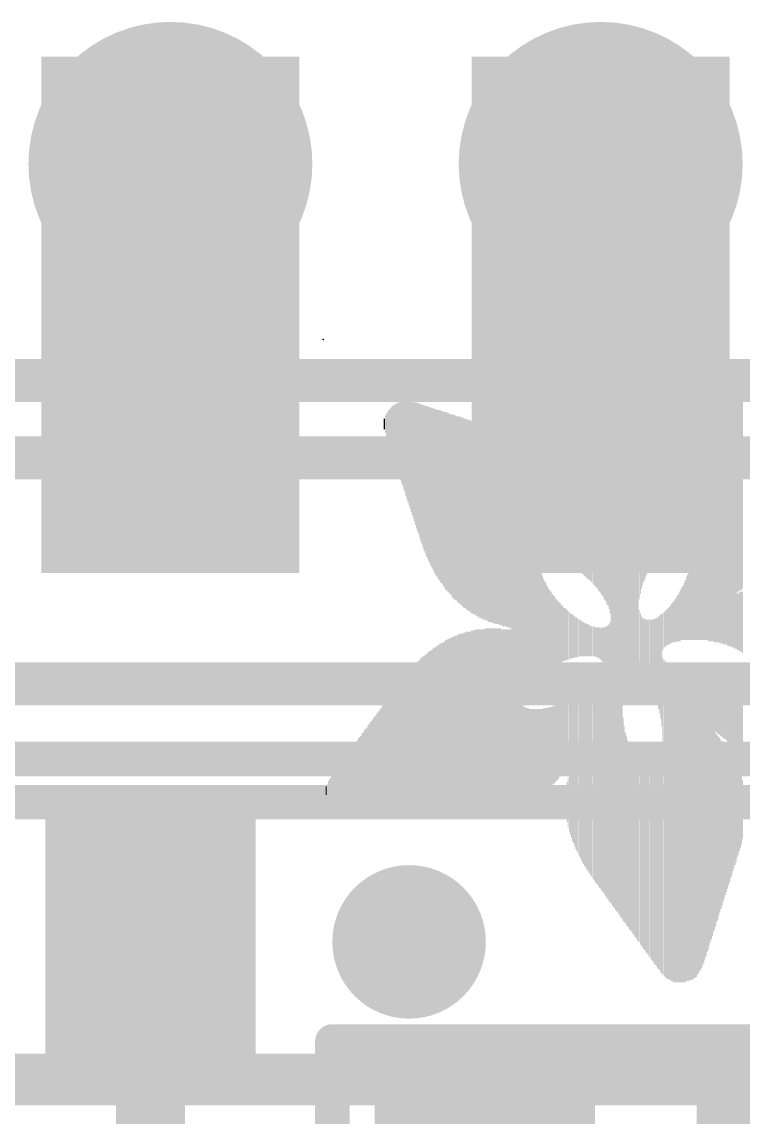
# Model space of a CAD drawing. Extents: x -0.1 to 65.1, y -0.2 to 30.7.
# Drawn here: x 37.97 to 42.23, y 19.6 to 26.07 of the extents above; entities that cross this region are included whole.
import ezdxf

# ---------------------------------------------------------------- set-up
doc = ezdxf.new("R2010")
doc.units = 0
for name, color, linetype in [('1', 12, 'CONTINUOUS'), ('16', 5, 'CONTINUOUS'), ('17', 110, 'CONTINUOUS'), ('18', 110, 'CONTINUOUS'), ('21', 40, 'CONTINUOUS'), ('23', 40, 'CONTINUOUS')]:
    doc.layers.add(name, color=color, linetype=linetype)

# ---------------------------------------------------------------- blocks, each defined once
blk = doc.blocks.new('RECT')
blk.add_solid([(-0.5, -0.5), (0.5, -0.5), (-0.5, 0.5), (0.5, 0.5)])
blk = doc.blocks.new('ROUNDP')
at = {"const_width": 0.5}
blk.add_lwpolyline([(0, -0.25, 1), (0, 0.25, 1), (0, -0.25)], format="xyb", dxfattribs=at)
blk = doc.blocks.new('ROUNDV')
at = {"const_width": 0.5}
blk.add_lwpolyline([(0, -0.25, 1), (0, 0.25, 1), (0, -0.25)], format="xyb", dxfattribs=at)

msp = doc.modelspace()

# ---------------------------------------------------------------- linework, layer by layer
at = {"layer": '1'}
for points, const_width in [([(43.5102, 23.9522), (5.4621, 23.9522)], 0.254), ([(5.6515, 23.495), (46.101, 23.495)], 0.254), ([(35.0535, 22.1615), (58.355, 22.1615)], 0.254), ([(57.467, 21.717), (36.0073, 21.717)], 0.2032), ([(38.7325, 20.6375), (38.7325, 19.3405)], 0.4064)]:
    msp.add_lwpolyline(points, dxfattribs=dict(at, const_width=const_width))
at = {"layer": '1', "const_width": 0.2032}
msp.add_lwpolyline([(38.8341, 20.6375, 1), (38.6309, 20.6375)], format="xyb", dxfattribs=at)
at = {"layer": '16'}
for points, const_width in [([(38.8496, 25.2296), (38.85, 25.23)], 0.4064), ([(38.8496, 24.3394), (38.8496, 25.2296)], 0.4064), ([(41.3896, 25.2296), (41.39, 25.23)], 0.4064), ([(41.3896, 24.3394), (41.3896, 25.2296)], 0.4064), ([(33.147, 21.463), (44.704, 21.463)], 0.2032), ([(34.584, 19.8247), (45.6322, 19.8247)], 0.3048)]:
    msp.add_lwpolyline(points, dxfattribs=dict(at, const_width=const_width))
at = {"layer": '16', "const_width": 0.2032}
for points in [[(38.9512, 25.2296, 1), (38.748, 25.2296)], [(38.9218, 25.1582, 1), (38.7782, 25.3018)], [(41.4912, 25.2296, 1), (41.288, 25.2296)], [(41.4618, 25.1582, 1), (41.3182, 25.3018)], [(38.7778, 25.3014, 1), (38.9214, 25.1578)], [(41.3178, 25.3014, 1), (41.4614, 25.1578)], [(38.748, 24.3394, 1), (38.9512, 24.3394)], [(41.288, 24.3394, 1), (41.4912, 24.3394)]]:
    msp.add_lwpolyline(points, format="xyb", dxfattribs=at)
at = {"layer": '21', "const_width": 0.2032}
for points in [[(39.806, 18.05), (39.806, 20.05)], [(39.806, 20.05), (43.506, 20.05)]]:
    msp.add_lwpolyline(points, dxfattribs=at)
at = {"layer": '21', "const_width": 0.1016}
for points in [[(39.8568, 20.05, 1), (39.7552, 20.05)], [(39.806, 20.1008, 1), (39.806, 19.9992)]]:
    msp.add_lwpolyline(points, format="xyb", dxfattribs=at)
at = {"layer": '23'}
msp.add_point((39.751, 24.1935), dxfattribs=at)

# ---------------------------------------------------------------- block references
at = {"layer": '1', "yscale": 1.5}
for p, xscale in [((38.7325, 20.6375), 1.24), ((40.706, 19.05), 1.3), ((42.606, 19.05), 1.3)]:
    msp.add_blockref('RECT', p, dxfattribs=dict(at, xscale=xscale))
at = {"layer": '16', "xscale": 3.048, "yscale": 1.524, "rotation": 90}
for p in [(38.8496, 24.3394), (41.3896, 24.3394)]:
    msp.add_blockref('RECT', p, dxfattribs=at)
at = {"layer": '17', "xscale": 1.6764, "yscale": 1.6764}
for p in [(38.85, 25.23), (38.85, 25.23), (41.39, 25.23), (41.39, 25.23)]:
    msp.add_blockref('ROUNDP', p, dxfattribs=at)
at = {"layer": '18', "xscale": 0.9064, "yscale": 0.9064}
msp.add_blockref('ROUNDV', (40.259, 20.6375), dxfattribs=at)
msp.add_blockref('ROUNDV', (40.259, 20.6375), dxfattribs=at)
at = {"layer": '21', "rotation": 270}
for p, xscale, yscale in [((42.1958, 23.3743), 1.3525, 0.0063), ((42.2021, 23.3807), 1.3526, 0.0064), ((42.2084, 23.3871), 1.3525, 0.0063), ((42.2148, 23.3871), 1.3525, 0.0064), ((42.2212, 23.3934), 1.3526, 0.0063), ((42.2275, 23.3998), 1.3525, 0.0064), ((42.1069, 23.1934), 1.5875, 0.0063), ((42.1132, 23.1934), 1.6002, 0.0064), ((42.1196, 23.1934), 1.6002, 0.0063), ((42.1259, 23.1966), 1.6065, 0.0064), ((42.1322, 23.1998), 1.6129, 0.0063), ((42.1386, 23.1997), 1.6256, 0.0064), ((42.145, 23.1997), 1.6256, 0.0063), ((42.1513, 23.1998), 1.6383, 0.0064), ((42.1577, 23.2029), 1.6446, 0.0063), ((42.164, 23.2029), 1.6446, 0.0064), ((42.1703, 23.2029), 1.6574, 0.0063), ((42.1767, 23.2061), 1.6637, 0.0064), ((42.1831, 23.2061), 1.6764, 0.0063), ((42.1894, 23.2061), 1.6764, 0.0064), ((42.0243, 23.168), 1.5113, 0.0064), ((42.0307, 23.1712), 1.5177, 0.0063), ((42.037, 23.1743), 1.524, 0.0064), ((42.0434, 23.1743), 1.524, 0.0063), ((42.0497, 23.1775), 1.5304, 0.0064), ((42.056, 23.1806), 1.5367, 0.0063), ((42.0624, 23.1807), 1.5494, 0.0064), ((42.0688, 23.1807), 1.5494, 0.0063), ((42.0751, 23.1838), 1.5557, 0.0064), ((42.0815, 23.1871), 1.5621, 0.0063), ((42.0878, 23.1902), 1.5684, 0.0064), ((42.0941, 23.187), 1.5748, 0.0063), ((42.1005, 23.1902), 1.5812, 0.0064), ((41.9354, 23.1394), 1.4414, 0.0064), ((41.9417, 23.1426), 1.4478, 0.0063), ((41.9481, 23.1426), 1.4478, 0.0064), ((41.9545, 23.1457), 1.4541, 0.0063), ((41.9608, 23.149), 1.4605, 0.0064), ((41.9672, 23.1521), 1.4668, 0.0063), ((41.9735, 23.1521), 1.4668, 0.0064), ((41.9798, 23.1553), 1.4732, 0.0063), ((41.9862, 23.1585), 1.4795, 0.0064), ((41.9926, 23.1617), 1.4859, 0.0063), ((41.9989, 23.1617), 1.4859, 0.0064), ((42.0053, 23.1648), 1.4922, 0.0063), ((42.0116, 23.168), 1.4986, 0.0064), ((42.0179, 23.168), 1.4986, 0.0063), ((40.1574, 23.6569), 0.2794, 0.0064), ((40.1638, 23.6538), 0.2985, 0.0063), ((40.1701, 23.6442), 0.3302, 0.0064), ((40.1765, 23.6379), 0.3429, 0.0063), ((40.1828, 23.6284), 0.3747, 0.0064), ((40.1892, 23.6189), 0.3937, 0.0063), ((40.1955, 23.6157), 0.4127, 0.0064), ((40.2019, 23.6029), 0.4381, 0.0063), ((40.2082, 23.5966), 0.4636, 0.0064), ((40.2146, 23.5871), 0.4826, 0.0063), ((40.2209, 23.5808), 0.4953, 0.0064), ((40.2273, 23.568), 0.5207, 0.0063), ((40.2336, 23.5617), 0.5334, 0.0064), ((40.24, 23.549), 0.5588, 0.0063), ((40.2463, 23.5395), 0.5779, 0.0064), ((40.2527, 23.5299), 0.5969, 0.0063), ((40.259, 23.5204), 0.616, 0.0064), ((40.2654, 23.5109), 0.635, 0.0063), ((40.2717, 23.5014), 0.6541, 0.0064), ((40.2781, 23.4886), 0.6667, 0.0063), ((40.2844, 23.4791), 0.6858, 0.0064), ((40.2908, 23.4696), 0.7048, 0.0063), ((40.2971, 23.4601), 0.7239, 0.0064), ((40.3035, 23.4505), 0.7429, 0.0063), ((40.3098, 23.4379), 0.7557, 0.0064), ((40.3162, 23.4284), 0.7747, 0.0063), ((40.3225, 23.4188), 0.7938, 0.0064), ((40.3289, 23.4061), 0.8064, 0.0063), ((40.3352, 23.3966), 0.8255, 0.0064), ((40.3416, 23.3871), 0.8445, 0.0063), ((40.3479, 23.3743), 0.8573, 0.0064), ((40.3543, 23.368), 0.87, 0.0063), ((40.3606, 23.3585), 0.889, 0.0064), ((40.367, 23.349), 0.8953, 0.0063), ((40.3733, 23.3426), 0.908, 0.0064), ((40.3797, 23.3362), 0.9207, 0.0063), ((41.8465, 23.4093), 0.7747, 0.0064), ((41.8529, 23.4093), 0.7747, 0.0063), ((41.8592, 23.4156), 0.7747, 0.0064), ((41.8655, 23.4188), 0.781, 0.0063), ((41.8719, 23.422), 0.7874, 0.0064), ((41.8783, 23.422), 0.7874, 0.0063), ((41.8846, 23.4252), 0.7937, 0.0064), ((41.891, 23.4252), 0.8065, 0.0063), ((41.8973, 23.4283), 0.8128, 0.0064), ((41.9036, 23.4252), 0.8191, 0.0063), ((41.91, 23.4252), 0.8319, 0.0064), ((41.9164, 23.4252), 0.8445, 0.0063), ((41.9227, 23.4156), 0.8636, 0.0064), ((41.9291, 23.403), 0.9017, 0.0063), ((40.113, 23.6951), 0.0635, 0.0063), ((40.1193, 23.695), 0.1016, 0.0064), ((40.1257, 23.6887), 0.1397, 0.0063), ((40.132, 23.6823), 0.1651, 0.0064), ((40.1384, 23.6791), 0.1969, 0.0063), ((40.1447, 23.6728), 0.2222, 0.0064), ((40.1511, 23.6665), 0.2477, 0.0063), ((40.386, 23.3268), 0.9271, 0.0064), ((40.3924, 23.3204), 0.9398, 0.0063), ((40.3987, 23.3141), 0.9525, 0.0064), ((40.4051, 23.3045), 0.9588, 0.0063), ((40.4114, 23.2981), 0.9715, 0.0064), ((40.4178, 23.2918), 0.9842, 0.0063), ((40.4241, 23.2855), 0.9843, 0.0064), ((40.4305, 23.2791), 0.997, 0.0063), ((40.4368, 23.276), 1.0033, 0.0064), ((40.4432, 23.2696), 1.016, 0.0063), ((40.4495, 23.2632), 1.016, 0.0064), ((40.4559, 23.26), 1.0223, 0.0063), ((40.4622, 23.2506), 1.0287, 0.0064), ((40.4686, 23.2474), 1.0351, 0.0063), ((40.4749, 23.241), 1.0478, 0.0064), ((40.4813, 23.2379), 1.0541, 0.0063), ((40.4876, 23.2315), 1.0541, 0.0064), ((40.494, 23.2283), 1.0604, 0.0063), ((40.5003, 23.2219), 1.0605, 0.0064), ((40.5067, 23.2188), 1.0668, 0.0063), ((40.513, 23.2125), 1.0795, 0.0064), ((40.5194, 23.2093), 1.0859, 0.0063), ((40.5257, 23.2029), 1.0858, 0.0064), ((40.5321, 23.1997), 1.0922, 0.0063), ((40.5384, 23.1966), 1.0859, 0.0064), ((40.5448, 23.1902), 1.0986, 0.0063), ((40.5511, 23.1902), 1.0986, 0.0064), ((40.5575, 23.1871), 1.1049, 0.0063), ((40.5638, 23.1806), 1.1049, 0.0064), ((40.5702, 23.1775), 1.1112, 0.0063), ((40.5765, 23.1743), 1.1176, 0.0064), ((40.5829, 23.168), 1.1176, 0.0063), ((40.5892, 23.168), 1.1176, 0.0064), ((40.5956, 23.1648), 1.124, 0.0063), ((41.7512, 23.3362), 0.7811, 0.0063), ((41.7576, 23.3394), 0.7747, 0.0064), ((41.764, 23.3458), 0.7747, 0.0063), ((41.7703, 23.3553), 0.7684, 0.0064), ((41.7767, 23.3585), 0.7747, 0.0063), ((41.783, 23.3648), 0.762, 0.0064), ((41.7893, 23.368), 0.7684, 0.0063), ((41.7957, 23.3743), 0.7683, 0.0064), ((41.8021, 23.3807), 0.7684, 0.0063), ((41.8084, 23.3839), 0.762, 0.0064), ((41.8148, 23.3871), 0.7683, 0.0063), ((41.8211, 23.3934), 0.7684, 0.0064), ((41.8274, 23.3966), 0.762, 0.0063), ((41.8338, 23.3998), 0.7683, 0.0064), ((41.8402, 23.4061), 0.7684, 0.0063), ((40.6019, 23.1585), 1.1239, 0.0064), ((40.6083, 23.1553), 1.1303, 0.0063), ((40.6146, 23.1553), 1.1303, 0.0064), ((40.621, 23.149), 1.1303, 0.0063), ((40.6273, 23.1457), 1.1367, 0.0064), ((40.6337, 23.1457), 1.1367, 0.0063), ((40.64, 23.1394), 1.1366, 0.0064), ((40.6464, 23.1394), 1.1366, 0.0063), ((40.6527, 23.1362), 1.143, 0.0064), ((40.6591, 23.1299), 1.143, 0.0063), ((40.6654, 23.1299), 1.143, 0.0064), ((40.6718, 23.1267), 1.1494, 0.0063), ((40.6781, 23.1235), 1.143, 0.0064), ((40.6845, 23.1204), 1.1493, 0.0063), ((40.6908, 23.1204), 1.1493, 0.0064), ((40.6972, 23.114), 1.1494, 0.0063), ((40.7035, 23.114), 1.1494, 0.0064), ((40.7099, 23.114), 1.1494, 0.0063), ((40.7162, 23.1076), 1.1493, 0.0064), ((40.7226, 23.1076), 1.1493, 0.0063), ((40.7289, 23.1044), 1.1557, 0.0064), ((40.7353, 23.1013), 1.1494, 0.0063), ((40.7416, 23.1013), 1.1494, 0.0064), ((40.748, 23.0982), 1.1557, 0.0063), ((40.7543, 23.095), 1.1493, 0.0064), ((40.7607, 23.095), 1.1493, 0.0063), ((40.767, 23.0918), 1.1557, 0.0064), ((40.7734, 23.0886), 1.1494, 0.0063), ((40.7797, 23.0886), 1.1494, 0.0064), ((40.7861, 23.0886), 1.1494, 0.0063), ((41.6814, 23.2537), 0.8192, 0.0064), ((41.6878, 23.2632), 0.8128, 0.0063), ((41.6941, 23.2696), 0.8128, 0.0064), ((41.7005, 23.2791), 0.8064, 0.0063), ((41.7068, 23.2887), 0.8001, 0.0064), ((41.7131, 23.295), 0.8001, 0.0063), ((41.7195, 23.3045), 0.7938, 0.0064), ((41.7259, 23.3109), 0.7937, 0.0063), ((41.7322, 23.3172), 0.781, 0.0064), ((41.7386, 23.3236), 0.7811, 0.0063), ((41.7449, 23.3299), 0.781, 0.0064), ((40.7924, 23.0823), 1.1493, 0.0064), ((40.7988, 23.0823), 1.1493, 0.0063), ((40.8051, 23.0823), 1.1493, 0.0064), ((40.8115, 23.0759), 1.1494, 0.0063), ((40.8178, 23.0759), 1.1494, 0.0064), ((40.8242, 23.0759), 1.1494, 0.0063), ((40.8305, 23.0727), 1.143, 0.0064), ((40.8369, 23.0695), 1.1493, 0.0063), ((40.8432, 23.0695), 1.1493, 0.0064), ((40.8496, 23.0664), 1.143, 0.0063), ((40.8559, 23.0632), 1.1494, 0.0064), ((40.8623, 23.0632), 1.1494, 0.0063), ((40.8686, 22.5329), 2.1971, 0.0064), ((40.875, 22.5329), 2.1971, 0.0063), ((40.8813, 22.5329), 2.1971, 0.0064), ((40.8877, 22.533), 2.1844, 0.0063), ((40.894, 22.533), 2.1844, 0.0064), ((40.9004, 22.533), 2.1844, 0.0063), ((40.9067, 22.5329), 2.1717, 0.0064), ((40.9131, 22.5329), 2.1717, 0.0063), ((40.9194, 22.8537), 1.5303, 0.0064), ((40.9258, 22.86), 1.505, 0.0063), ((40.9321, 22.8664), 1.4923, 0.0064), ((40.9385, 22.8696), 1.4859, 0.0063), ((40.9448, 22.8759), 1.4732, 0.0064), ((40.9512, 22.8758), 1.4605, 0.0063), ((40.9575, 22.879), 1.4541, 0.0064), ((40.9639, 22.879), 1.4415, 0.0063), ((40.9702, 22.8823), 1.4351, 0.0064), ((40.9766, 22.8854), 1.4288, 0.0063), ((40.9829, 22.8886), 1.4224, 0.0064), ((41.6179, 23.1299), 0.9398, 0.0064), ((41.6243, 23.1489), 0.9144, 0.0063), ((41.6306, 23.168), 0.889, 0.0064), ((41.6369, 23.1806), 0.8763, 0.0063), ((41.6433, 23.1934), 0.8636, 0.0064), ((41.6497, 23.2029), 0.8572, 0.0063), ((41.656, 23.2156), 0.8446, 0.0064), ((41.6624, 23.2283), 0.8446, 0.0063), ((41.6687, 23.2347), 0.8319, 0.0064), ((41.675, 23.2442), 0.8255, 0.0063), ((40.9893, 22.8886), 1.4097, 0.0063), ((40.9956, 22.8918), 1.4033, 0.0064), ((41.002, 22.8918), 1.3907, 0.0063), ((41.0083, 22.895), 1.3843, 0.0064), ((41.0147, 22.895), 1.3843, 0.0063), ((41.021, 22.8949), 1.3716, 0.0064), ((41.0273, 22.8981), 1.3652, 0.0063), ((41.0337, 22.8981), 1.3526, 0.0064), ((41.0401, 23.2188), 0.7112, 0.0063), ((41.0464, 23.2219), 0.6921, 0.0064), ((41.0528, 23.2283), 0.6794, 0.0063), ((41.0591, 23.2252), 0.6731, 0.0064), ((41.0654, 23.2283), 0.6668, 0.0063), ((41.0718, 23.2315), 0.6604, 0.0064), ((41.0782, 23.2283), 0.654, 0.0063), ((41.0845, 23.2283), 0.654, 0.0064), ((41.0909, 23.2252), 0.6477, 0.0063), ((41.0972, 23.2219), 0.6413, 0.0064), ((41.1035, 23.2219), 0.6413, 0.0063), ((41.1099, 23.2188), 0.635, 0.0064), ((41.1163, 23.2188), 0.635, 0.0063), ((41.5671, 22.8569), 1.3589, 0.0064), ((41.5735, 22.8632), 1.3589, 0.0063), ((41.5798, 22.8695), 1.3716, 0.0064), ((41.5862, 22.8759), 1.3716, 0.0063), ((41.5925, 22.879), 1.3779, 0.0064), ((41.5988, 22.8823), 1.3843, 0.0063), ((41.6052, 22.8886), 1.397, 0.0064), ((41.6116, 22.8918), 1.4033, 0.0063), ((41.1226, 23.2156), 0.6286, 0.0064), ((41.129, 23.2156), 0.6286, 0.0063), ((41.1353, 23.2093), 0.6287, 0.0064), ((41.1416, 23.2061), 0.6223, 0.0063), ((41.148, 23.2061), 0.6223, 0.0064), ((41.1544, 23.1998), 0.6223, 0.0063), ((41.1607, 23.1998), 0.6223, 0.0064), ((41.1671, 23.1966), 0.6159, 0.0063), ((41.1734, 23.1902), 0.616, 0.0064), ((41.1797, 23.1902), 0.616, 0.0063), ((41.1861, 23.1838), 0.6159, 0.0064), ((41.1925, 23.1807), 0.6096, 0.0063), ((41.1988, 23.1775), 0.616, 0.0064), ((41.2052, 23.1712), 0.6159, 0.0063), ((41.2115, 23.168), 0.6096, 0.0064), ((41.529, 22.7807), 1.3843, 0.0064), ((41.5354, 22.8028), 1.3653, 0.0063), ((41.5417, 22.8156), 1.3653, 0.0064), ((41.5481, 22.8283), 1.3525, 0.0063), ((41.5544, 22.8377), 1.3589, 0.0064), ((41.5607, 22.8473), 1.3526, 0.0063), ((41.2178, 23.1616), 0.6096, 0.0063), ((41.2242, 23.1585), 0.6033, 0.0064), ((41.2306, 23.1553), 0.6096, 0.0063), ((41.2369, 23.1489), 0.6096, 0.0064), ((41.2433, 23.1457), 0.6033, 0.0063), ((41.2496, 23.1394), 0.6032, 0.0064), ((41.2559, 23.1331), 0.6033, 0.0063), ((41.2623, 23.1267), 0.6032, 0.0064), ((41.2687, 23.1236), 0.5969, 0.0063), ((41.275, 23.1172), 0.5969, 0.0064), ((41.2814, 23.1109), 0.5969, 0.0063), ((41.2877, 23.1044), 0.5969, 0.0064), ((41.4973, 22.1044), 2.6099, 0.0063), ((41.5036, 22.1075), 2.6289, 0.0064), ((41.51, 22.1107), 2.6606, 0.0063), ((41.5163, 22.1107), 2.6734, 0.0064), ((41.5226, 22.7552), 1.4224, 0.0063), ((41.294, 23.0982), 0.5969, 0.0063), ((41.3004, 23.0918), 0.5969, 0.0064), ((41.3068, 23.0855), 0.5969, 0.0063), ((41.3131, 23.0791), 0.5969, 0.0064), ((41.3195, 23.0728), 0.5969, 0.0063), ((41.3258, 23.0695), 0.5905, 0.0064), ((41.3321, 23.0569), 0.5905, 0.0063), ((41.3385, 23.0537), 0.5842, 0.0064), ((41.3449, 23.0442), 0.5905, 0.0063), ((41.4719, 22.0885), 2.5019, 0.0063), ((41.4782, 22.0917), 2.5337, 0.0064), ((41.4845, 22.098), 2.559, 0.0063), ((41.4909, 22.1044), 2.5845, 0.0064), ((41.3512, 23.0346), 0.5842, 0.0064), ((41.3576, 23.0283), 0.5842, 0.0063), ((41.3639, 23.0188), 0.5779, 0.0064), ((41.3702, 23.0124), 0.5778, 0.0063), ((41.3766, 22.9997), 0.5778, 0.0064), ((41.383, 22.9901), 0.5715, 0.0063), ((41.4592, 22.0631), 2.4257, 0.0063), ((41.4655, 22.079), 2.4701, 0.0064), ((41.3893, 22.9807), 0.5651, 0.0064), ((41.3957, 22.968), 0.5651, 0.0063), ((41.402, 22.9584), 0.5588, 0.0064), ((41.4083, 22.9426), 0.5525, 0.0063), ((41.4147, 22.9299), 0.5525, 0.0064), ((41.4211, 22.914), 0.5334, 0.0063), ((41.4274, 22.8949), 0.5334, 0.0064), ((41.4338, 22.8823), 0.5207, 0.0063), ((41.4401, 22.86), 0.5144, 0.0064), ((41.4464, 22.8377), 0.5207, 0.0063), ((41.4528, 21.9678), 2.2098, 0.0064), ((41.9291, 22.6695), 0.5016, 0.0063), ((41.0401, 22.5235), 0.6033, 0.0063), ((41.91, 22.6219), 0.4064, 0.0064), ((41.9164, 22.6314), 0.4254, 0.0063), ((41.9227, 22.6473), 0.4572, 0.0064), ((41.0464, 22.514), 0.5715, 0.0064), ((41.0528, 22.5076), 0.5461, 0.0063), ((41.0591, 22.5012), 0.5334, 0.0064), ((41.8846, 22.5902), 0.3429, 0.0064), ((41.891, 22.5965), 0.3556, 0.0063), ((41.8973, 22.606), 0.3746, 0.0064), ((41.9036, 22.6124), 0.3873, 0.0063), ((41.0654, 22.4981), 0.5143, 0.0063), ((41.0718, 22.4948), 0.4953, 0.0064), ((41.0782, 22.4885), 0.4826, 0.0063), ((41.0845, 22.4886), 0.4699, 0.0064), ((41.0909, 22.4822), 0.4572, 0.0063), ((41.0972, 22.4822), 0.4445, 0.0064), ((41.1035, 22.4758), 0.4318, 0.0063), ((41.8529, 22.5552), 0.2858, 0.0063), ((41.8592, 22.5616), 0.2985, 0.0064), ((41.8655, 22.5711), 0.3048, 0.0063), ((41.8719, 22.5775), 0.3175, 0.0064), ((41.8783, 22.5806), 0.3238, 0.0063), ((42.1958, 22.5266), 0.3302, 0.0063), ((42.2021, 22.5298), 0.3366, 0.0064), ((42.2084, 22.5267), 0.3429, 0.0063), ((42.2148, 22.5298), 0.3492, 0.0064), ((42.2212, 22.5266), 0.3556, 0.0063), ((42.2275, 22.5235), 0.3619, 0.0064), ((41.1099, 22.4759), 0.4191, 0.0064), ((41.1163, 22.4727), 0.4127, 0.0063), ((41.1226, 22.4695), 0.3937, 0.0064), ((41.129, 22.4663), 0.3874, 0.0063), ((41.1353, 22.4663), 0.3746, 0.0064), ((41.1416, 22.4632), 0.3683, 0.0063), ((41.148, 22.4631), 0.3556, 0.0064), ((41.1544, 22.46), 0.3493, 0.0063), ((41.8084, 22.5171), 0.235, 0.0064), ((41.8148, 22.5235), 0.2349, 0.0063), ((41.8211, 22.5267), 0.2413, 0.0064), ((41.8274, 22.533), 0.254, 0.0063), ((41.8338, 22.5362), 0.2603, 0.0064), ((41.8402, 22.5457), 0.2667, 0.0063), ((41.8465, 22.5489), 0.2731, 0.0064), ((41.1607, 22.4568), 0.3302, 0.0064), ((41.1671, 22.4568), 0.3302, 0.0063), ((41.1734, 22.4536), 0.3112, 0.0064), ((41.1797, 22.4536), 0.3112, 0.0063), ((41.1861, 22.4504), 0.3048, 0.0064), ((41.1925, 22.4505), 0.2921, 0.0063), ((41.1988, 22.4473), 0.2857, 0.0064), ((41.2052, 22.4441), 0.2794, 0.0063), ((41.2115, 22.4441), 0.2667, 0.0064), ((41.2178, 22.4409), 0.2604, 0.0063), ((41.2242, 22.4409), 0.2604, 0.0064), ((41.2306, 22.4377), 0.254, 0.0063), ((41.6179, 22.3933), 0.4064, 0.0064), ((41.6243, 22.3805), 0.3937, 0.0063), ((41.7386, 22.2758), 0.5778, 0.0063), ((41.7449, 22.2631), 0.616, 0.0064), ((41.7512, 22.4568), 0.2286, 0.0063), ((41.7576, 22.4695), 0.2159, 0.0064), ((41.764, 22.479), 0.2096, 0.0063), ((41.7703, 22.4854), 0.2095, 0.0064), ((41.7767, 22.4917), 0.2096, 0.0063), ((41.783, 22.4948), 0.2159, 0.0064), ((41.7893, 22.5013), 0.2159, 0.0063), ((41.7957, 22.5044), 0.2222, 0.0064), ((41.8021, 22.5108), 0.2223, 0.0063), ((41.2369, 22.4378), 0.2413, 0.0064), ((41.2433, 22.4346), 0.2349, 0.0063), ((41.2496, 22.4346), 0.2349, 0.0064), ((41.2559, 22.4314), 0.2286, 0.0063), ((41.2623, 22.4314), 0.2159, 0.0064), ((41.2687, 22.4314), 0.2159, 0.0063), ((41.275, 22.4282), 0.2096, 0.0064), ((41.2814, 22.425), 0.2032, 0.0063), ((41.2877, 22.425), 0.2032, 0.0064), ((41.294, 22.4219), 0.1969, 0.0063), ((41.3004, 22.4219), 0.1969, 0.0064), ((41.3068, 22.4186), 0.1905, 0.0063), ((41.3131, 22.4186), 0.1905, 0.0064), ((41.3195, 22.4155), 0.1842, 0.0063), ((41.3258, 22.4155), 0.1842, 0.0064), ((41.3321, 22.4123), 0.1778, 0.0063), ((41.3385, 22.4123), 0.1778, 0.0064), ((41.3449, 22.4123), 0.1778, 0.0063), ((41.3512, 22.4123), 0.1778, 0.0064), ((41.4211, 21.7043), 1.5938, 0.0063), ((41.4274, 21.698), 1.6065, 0.0064), ((41.4338, 21.698), 1.6193, 0.0063), ((41.4401, 21.6948), 1.6383, 0.0064), ((41.4464, 21.698), 1.6573, 0.0063), ((41.6306, 22.3711), 0.3747, 0.0064), ((41.6369, 22.3647), 0.3746, 0.0063), ((41.6433, 22.3616), 0.3683, 0.0064), ((41.6497, 22.3584), 0.3747, 0.0063), ((41.656, 22.352), 0.3746, 0.0064), ((41.6624, 22.3488), 0.381, 0.0063), ((41.6687, 22.3457), 0.3873, 0.0064), ((41.675, 22.3393), 0.4, 0.0063), ((41.6814, 22.3361), 0.4064, 0.0064), ((41.6878, 22.3298), 0.4191, 0.0063), ((41.6941, 22.3234), 0.4318, 0.0064), ((41.7005, 22.3203), 0.4381, 0.0063), ((41.7068, 22.3139), 0.4636, 0.0064), ((41.7131, 22.3076), 0.4763, 0.0063), ((41.7195, 22.3012), 0.5016, 0.0064), ((41.7259, 22.2949), 0.5143, 0.0063), ((41.7322, 22.2854), 0.5461, 0.0064), ((40.513, 21.9139), 1.0477, 0.0064), ((40.5194, 21.9139), 1.0477, 0.0063), ((40.5257, 21.917), 1.0541, 0.0064), ((40.5321, 21.917), 1.0541, 0.0063), ((40.5384, 21.917), 1.0541, 0.0064), ((40.5448, 21.9202), 1.0604, 0.0063), ((40.5511, 21.9202), 1.0604, 0.0064), ((40.5575, 21.9234), 1.0668, 0.0063), ((40.5638, 21.9234), 1.0668, 0.0064), ((40.5702, 21.9234), 1.0668, 0.0063), ((40.5765, 21.9234), 1.0668, 0.0064), ((40.5829, 21.9266), 1.0731, 0.0063), ((40.5892, 21.9266), 1.0731, 0.0064), ((40.5956, 21.9298), 1.0795, 0.0063), ((40.6019, 21.9298), 1.0795, 0.0064), ((40.6083, 21.9298), 1.0795, 0.0063), ((40.6146, 21.9298), 1.0795, 0.0064), ((40.621, 21.9298), 1.0795, 0.0063), ((40.6273, 21.9329), 1.0858, 0.0064), ((40.6337, 21.9329), 1.0858, 0.0063), ((40.64, 21.9361), 1.0795, 0.0064), ((40.6464, 21.9361), 1.0795, 0.0063), ((40.6527, 21.9393), 1.0859, 0.0064), ((40.6591, 21.9393), 1.0859, 0.0063), ((40.6654, 21.9393), 1.0859, 0.0064), ((40.6718, 21.9393), 1.0859, 0.0063), ((40.6781, 21.9393), 1.0859, 0.0064), ((40.6845, 21.9393), 1.0859, 0.0063), ((40.6908, 21.9393), 1.0859, 0.0064), ((40.6972, 21.9393), 1.0859, 0.0063), ((40.7035, 21.9393), 1.0859, 0.0064), ((40.7099, 21.9456), 1.0858, 0.0063), ((40.7162, 21.9456), 1.0858, 0.0064), ((40.7226, 21.9456), 1.0858, 0.0063), ((40.7289, 21.9456), 1.0858, 0.0064), ((40.7353, 21.9456), 1.0858, 0.0063), ((40.7416, 21.9456), 1.0858, 0.0064), ((40.748, 21.9456), 1.0858, 0.0063), ((40.7543, 21.9456), 1.0858, 0.0064), ((40.7607, 21.9488), 1.0795, 0.0063), ((40.767, 21.9488), 1.0795, 0.0064), ((40.7734, 21.9488), 1.0795, 0.0063), ((40.7797, 21.9488), 1.0795, 0.0064), ((40.7861, 21.9488), 1.0795, 0.0063), ((40.7924, 21.952), 1.0731, 0.0064), ((40.7988, 21.952), 1.0731, 0.0063), ((40.8051, 21.9488), 1.0668, 0.0064), ((40.8115, 21.9488), 1.0668, 0.0063), ((40.8178, 21.9488), 1.0668, 0.0064), ((40.8242, 21.952), 1.0605, 0.0063), ((40.8305, 21.952), 1.0605, 0.0064), ((40.8369, 21.952), 1.0605, 0.0063), ((40.8432, 21.9551), 1.0541, 0.0064), ((40.8496, 21.9551), 1.0541, 0.0063), ((40.8559, 21.9551), 1.0541, 0.0064), ((40.8623, 21.9551), 1.0541, 0.0063), ((41.3576, 22.4092), 0.1715, 0.0063), ((41.3639, 22.406), 0.1778, 0.0064), ((41.3702, 22.406), 0.1778, 0.0063), ((41.3766, 22.4028), 0.1842, 0.0064), ((41.383, 22.4028), 0.1842, 0.0063), ((41.3893, 22.3965), 0.1841, 0.0064), ((41.3957, 22.3965), 0.1969, 0.0063), ((41.402, 22.3901), 0.2096, 0.0064), ((41.4083, 21.7107), 1.5685, 0.0063), ((41.4147, 21.7043), 1.5812, 0.0064), ((40.4051, 21.8821), 0.9842, 0.0063), ((40.4114, 21.8821), 0.9842, 0.0064), ((40.4178, 21.8853), 0.9906, 0.0063), ((40.4241, 21.8885), 0.9969, 0.0064), ((40.4305, 21.8885), 0.9969, 0.0063), ((40.4368, 21.8917), 1.0033, 0.0064), ((40.4432, 21.8948), 1.0096, 0.0063), ((40.4495, 21.8948), 1.0096, 0.0064), ((40.4559, 21.898), 1.016, 0.0063), ((40.4622, 21.898), 1.016, 0.0064), ((40.4686, 21.9012), 1.0223, 0.0063), ((40.4749, 21.9044), 1.0287, 0.0064), ((40.4813, 21.9044), 1.0287, 0.0063), ((40.4876, 21.9075), 1.035, 0.0064), ((40.494, 21.9075), 1.035, 0.0063), ((40.5003, 21.9107), 1.0414, 0.0064), ((40.5067, 21.9107), 1.0414, 0.0063), ((40.3225, 21.8472), 0.9144, 0.0064), ((40.3289, 21.8504), 0.9207, 0.0063), ((40.3352, 21.8536), 0.9271, 0.0064), ((40.3416, 21.8567), 0.9334, 0.0063), ((40.3479, 21.8599), 0.9398, 0.0064), ((40.3543, 21.8599), 0.9398, 0.0063), ((40.3606, 21.8631), 0.9461, 0.0064), ((40.367, 21.8663), 0.9525, 0.0063), ((40.3733, 21.8694), 0.9588, 0.0064), ((40.3797, 21.8726), 0.9652, 0.0063), ((40.386, 21.8726), 0.9652, 0.0064), ((40.3924, 21.8758), 0.9715, 0.0063), ((40.3987, 21.8789), 0.9779, 0.0064), ((41.7512, 22.1234), 0.4254, 0.0063), ((41.7576, 21.3773), 1.8669, 0.0064), ((41.764, 21.371), 1.8669, 0.0063), ((40.259, 21.8155), 0.8509, 0.0064), ((40.2654, 21.8186), 0.8572, 0.0063), ((40.2717, 21.8218), 0.8636, 0.0064), ((40.2781, 21.825), 0.8699, 0.0063), ((40.2844, 21.8282), 0.8763, 0.0064), ((40.2908, 21.8313), 0.8826, 0.0063), ((40.2971, 21.8345), 0.889, 0.0064), ((40.3035, 21.8377), 0.8953, 0.0063), ((40.3098, 21.8408), 0.9017, 0.0064), ((40.3162, 21.844), 0.908, 0.0063), ((41.402, 21.59), 1.3144, 0.0064), ((41.7703, 21.3614), 1.8606, 0.0064), ((41.7767, 21.3583), 1.8669, 0.0063), ((41.783, 21.3487), 1.8606, 0.0064), ((41.7893, 21.3487), 1.8606, 0.0063), ((41.7957, 21.3423), 1.8605, 0.0064), ((41.8021, 21.3392), 1.8542, 0.0063), ((41.8084, 21.3328), 1.8542, 0.0064), ((41.8148, 21.3328), 1.8542, 0.0063), ((41.8211, 21.3265), 1.8542, 0.0064), ((41.8274, 21.3265), 1.8542, 0.0063), ((41.8338, 21.3233), 1.8478, 0.0064), ((41.8402, 21.3233), 1.8478, 0.0063), ((41.8465, 21.3202), 1.8415, 0.0064), ((41.8529, 21.3202), 1.8415, 0.0063), ((40.2082, 21.7837), 0.7874, 0.0064), ((40.2146, 21.7869), 0.7937, 0.0063), ((40.2209, 21.7901), 0.8001, 0.0064), ((40.2273, 21.7964), 0.8128, 0.0063), ((40.2336, 21.7995), 0.8191, 0.0064), ((40.24, 21.8027), 0.8255, 0.0063), ((40.2463, 21.8059), 0.8318, 0.0064), ((40.2527, 21.8123), 0.8445, 0.0063), ((41.3576, 21.5837), 1.1875, 0.0063), ((41.3639, 21.5837), 1.2001, 0.0064), ((41.3702, 21.5837), 1.2129, 0.0063), ((41.3766, 21.5805), 1.2319, 0.0064), ((41.383, 21.5837), 1.2509, 0.0063), ((41.3893, 21.5837), 1.2637, 0.0064), ((41.3957, 21.5837), 1.2891, 0.0063), ((41.8592, 21.317), 1.8351, 0.0064), ((41.8655, 21.317), 1.8351, 0.0063), ((41.8719, 21.3138), 1.8288, 0.0064), ((41.8783, 21.3138), 1.8288, 0.0063), ((41.8846, 21.3106), 1.8224, 0.0064), ((41.891, 21.3106), 1.8224, 0.0063), ((41.8973, 21.3138), 1.8161, 0.0064), ((41.9036, 21.3138), 1.8161, 0.0063), ((41.91, 21.3106), 1.8098, 0.0064), ((41.9164, 21.3138), 1.8034, 0.0063), ((41.9227, 21.3106), 1.797, 0.0064), ((41.9291, 21.3106), 1.797, 0.0063), ((41.9354, 21.3138), 1.7907, 0.0064), ((41.9417, 21.317), 1.7843, 0.0063), ((41.9481, 21.317), 1.7843, 0.0064), ((41.9545, 21.317), 1.7717, 0.0063), ((41.9608, 21.3233), 1.759, 0.0064), ((41.9672, 21.3265), 1.7526, 0.0063), ((41.9735, 21.3329), 1.7399, 0.0064), ((41.9798, 21.3328), 1.7272, 0.0063), ((41.9862, 21.3392), 1.7145, 0.0064), ((41.9926, 21.3487), 1.6954, 0.0063), ((41.9989, 21.3551), 1.6827, 0.0064), ((42.0053, 21.3646), 1.6637, 0.0063), ((42.0116, 21.3741), 1.6446, 0.0064), ((42.0179, 21.3868), 1.6192, 0.0063), ((42.0243, 21.39), 1.6002, 0.0064), ((42.0307, 21.4027), 1.5748, 0.0063), ((42.037, 21.4122), 1.5558, 0.0064), ((42.0434, 21.4217), 1.5367, 0.0063), ((42.0497, 21.4313), 1.5177, 0.0064), ((42.056, 21.444), 1.4923, 0.0063), ((42.0624, 21.4503), 1.4796, 0.0064), ((42.0688, 22.0345), 0.3112, 0.0063), ((42.0751, 22.0313), 0.3175, 0.0064), ((42.0815, 22.0282), 0.3239, 0.0063), ((42.0878, 22.025), 0.3302, 0.0064), ((42.0941, 22.025), 0.3302, 0.0063), ((42.1005, 22.0218), 0.3366, 0.0064), ((42.1069, 22.0187), 0.3429, 0.0063), ((42.1132, 22.0155), 0.3493, 0.0064), ((42.1196, 22.0123), 0.3556, 0.0063), ((42.1259, 22.0123), 0.3556, 0.0064), ((42.1322, 22.0091), 0.362, 0.0063), ((42.1386, 22.006), 0.3683, 0.0064), ((42.145, 22.0028), 0.3747, 0.0063), ((42.1513, 22.0028), 0.3747, 0.0064), ((42.1577, 21.9996), 0.381, 0.0063), ((42.164, 21.9964), 0.3874, 0.0064), ((42.1703, 21.9964), 0.4, 0.0063), ((42.1767, 21.9964), 0.4, 0.0064), ((42.1831, 21.9932), 0.4064, 0.0063), ((42.1894, 21.9901), 0.4127, 0.0064), ((42.1958, 21.9901), 0.4127, 0.0063), ((42.2021, 21.9901), 0.4255, 0.0064), ((42.2084, 21.9869), 0.4318, 0.0063), ((42.2148, 21.9869), 0.4318, 0.0064), ((42.2212, 21.9869), 0.4445, 0.0063), ((42.2275, 21.9869), 0.4445, 0.0064), ((40.1638, 21.752), 0.7239, 0.0063), ((40.1701, 21.7583), 0.7366, 0.0064), ((40.1765, 21.7614), 0.7429, 0.0063), ((40.1828, 21.7646), 0.7493, 0.0064), ((40.1892, 21.771), 0.762, 0.0063), ((40.1955, 21.7742), 0.7683, 0.0064), ((40.2019, 21.7774), 0.7747, 0.0063), ((41.2814, 21.6122), 1.0033, 0.0063), ((41.2877, 21.6059), 1.016, 0.0064), ((41.294, 21.6027), 1.035, 0.0063), ((41.3004, 21.6027), 1.0478, 0.0064), ((41.3068, 21.5995), 1.0668, 0.0063), ((41.3131, 21.5964), 1.0731, 0.0064), ((41.3195, 21.5932), 1.0922, 0.0063), ((41.3258, 21.5932), 1.1049, 0.0064), ((41.3321, 21.59), 1.124, 0.0063), ((41.3385, 21.59), 1.1366, 0.0064), ((41.3449, 21.5869), 1.1557, 0.0063), ((41.3512, 21.5868), 1.1684, 0.0064), ((40.1193, 21.7233), 0.6667, 0.0064), ((40.1257, 21.7265), 0.6731, 0.0063), ((40.132, 21.7297), 0.6794, 0.0064), ((40.1384, 21.7361), 0.6921, 0.0063), ((40.1447, 21.7393), 0.6985, 0.0064), ((40.1511, 21.7424), 0.7048, 0.0063), ((40.1574, 21.7488), 0.7175, 0.0064), ((40.9194, 21.752), 0.5969, 0.0064), ((41.1671, 21.8408), 0.4191, 0.0063), ((41.1734, 21.8472), 0.4064, 0.0064), ((41.1797, 21.8535), 0.4064, 0.0063), ((41.1861, 21.8599), 0.3937, 0.0064), ((41.1925, 21.8663), 0.3937, 0.0063), ((41.1988, 21.8694), 0.3874, 0.0064), ((41.2052, 21.8789), 0.381, 0.0063), ((41.2115, 21.8821), 0.3746, 0.0064), ((41.2178, 21.8917), 0.3683, 0.0063), ((41.2242, 21.8948), 0.362, 0.0064), ((41.2306, 21.9043), 0.3556, 0.0063), ((41.2369, 21.9107), 0.3429, 0.0064), ((41.2433, 21.917), 0.3429, 0.0063), ((41.2496, 21.6345), 0.9207, 0.0064), ((41.2559, 21.6281), 0.9334, 0.0063), ((41.2623, 21.6218), 0.9589, 0.0064), ((41.2687, 21.6186), 0.9652, 0.0063), ((41.275, 21.6154), 0.9842, 0.0064), ((40.0685, 21.6884), 0.5969, 0.0064), ((40.0749, 21.6916), 0.6032, 0.0063), ((40.0812, 21.6948), 0.6096, 0.0064), ((40.0876, 21.7012), 0.6223, 0.0063), ((40.0939, 21.7043), 0.6286, 0.0064), ((40.1003, 21.7107), 0.6413, 0.0063), ((40.1066, 21.7139), 0.6477, 0.0064), ((40.113, 21.717), 0.654, 0.0063), ((40.9258, 21.7456), 0.5842, 0.0063), ((40.9321, 21.7424), 0.5778, 0.0064), ((40.9385, 21.7424), 0.5652, 0.0063), ((40.9448, 21.7424), 0.5652, 0.0064), ((40.9512, 21.7424), 0.5524, 0.0063), ((40.9575, 21.7424), 0.5524, 0.0064), ((40.9639, 21.7456), 0.5461, 0.0063), ((40.9702, 21.7424), 0.5398, 0.0064), ((40.9766, 21.7456), 0.5334, 0.0063), ((40.9829, 21.7456), 0.5334, 0.0064), ((40.9893, 21.7488), 0.5271, 0.0063), ((40.9956, 21.7488), 0.5271, 0.0064), ((41.002, 21.752), 0.5207, 0.0063), ((41.0083, 21.752), 0.5207, 0.0064), ((41.0147, 21.7551), 0.5144, 0.0063), ((41.021, 21.7583), 0.508, 0.0064), ((41.0273, 21.7583), 0.508, 0.0063), ((41.0337, 21.7614), 0.5017, 0.0064), ((41.0401, 21.7614), 0.5017, 0.0063), ((41.0464, 21.7646), 0.4953, 0.0064), ((41.0528, 21.771), 0.4953, 0.0063), ((41.0591, 21.7742), 0.4889, 0.0064), ((41.0654, 21.7742), 0.4889, 0.0063), ((41.0718, 21.7773), 0.4826, 0.0064), ((41.0782, 21.7805), 0.4762, 0.0063), ((41.0845, 21.7869), 0.4763, 0.0064), ((41.0909, 21.7901), 0.4699, 0.0063), ((41.0972, 21.7901), 0.4699, 0.0064), ((41.1035, 21.7932), 0.4636, 0.0063), ((41.1099, 21.7995), 0.4635, 0.0064), ((41.1163, 21.8027), 0.4572, 0.0063), ((41.1226, 21.8059), 0.4508, 0.0064), ((41.129, 21.8123), 0.4509, 0.0063), ((41.1353, 21.8155), 0.4445, 0.0064), ((41.1416, 21.8186), 0.4382, 0.0063), ((41.148, 21.8281), 0.4318, 0.0064), ((41.1544, 21.8313), 0.4254, 0.0063), ((41.1607, 21.8345), 0.4191, 0.0064), ((40.0177, 21.6535), 0.527, 0.0064), ((40.0241, 21.6567), 0.5334, 0.0063), ((40.0304, 21.6631), 0.5461, 0.0064), ((40.0368, 21.6662), 0.5524, 0.0063), ((40.0431, 21.6694), 0.5588, 0.0064), ((40.0495, 21.6758), 0.5715, 0.0063), ((40.0558, 21.6789), 0.5778, 0.0064), ((40.0622, 21.6821), 0.5842, 0.0063), ((41.5226, 21.3614), 1.2002, 0.0063), ((39.9733, 21.6218), 0.4635, 0.0063), ((39.9796, 21.6281), 0.4762, 0.0064), ((39.986, 21.6313), 0.4826, 0.0063), ((39.9923, 21.6345), 0.4889, 0.0064), ((39.9987, 21.6408), 0.5016, 0.0063), ((40.005, 21.644), 0.508, 0.0064), ((40.0114, 21.6471), 0.5143, 0.0063), ((41.529, 21.3329), 1.1557, 0.0064), ((41.5354, 21.3106), 1.124, 0.0063), ((41.5417, 21.2947), 1.1176, 0.0064), ((42.0688, 21.3011), 1.143, 0.0063), ((42.0751, 21.3074), 1.1049, 0.0064), ((42.0815, 21.3106), 1.0858, 0.0063), ((39.9288, 21.5932), 0.4064, 0.0064), ((39.9352, 21.5964), 0.4127, 0.0063), ((39.9415, 21.5996), 0.4191, 0.0064), ((39.9479, 21.6059), 0.4318, 0.0063), ((39.9542, 21.609), 0.4381, 0.0064), ((39.9606, 21.6154), 0.4508, 0.0063), ((39.9669, 21.6186), 0.4572, 0.0064), ((41.5481, 21.2789), 1.0985, 0.0063), ((41.5544, 21.2661), 1.0859, 0.0064), ((41.5607, 21.2503), 1.0795, 0.0063), ((42.0878, 21.3202), 1.0541, 0.0064), ((42.0941, 21.3265), 1.0287, 0.0063), ((42.1005, 21.3297), 0.9969, 0.0064), ((42.1069, 21.336), 0.9716, 0.0063), ((42.1132, 21.3455), 0.9398, 0.0064), ((42.1196, 21.3487), 0.9208, 0.0063), ((42.1259, 21.3551), 0.8827, 0.0064), ((42.1322, 21.3614), 0.8572, 0.0063), ((39.878, 21.5614), 0.3302, 0.0064), ((39.8844, 21.5646), 0.3366, 0.0063), ((39.8907, 21.5646), 0.3492, 0.0064), ((39.8971, 21.5709), 0.3619, 0.0063), ((39.9034, 21.5741), 0.3683, 0.0064), ((39.9098, 21.5805), 0.381, 0.0063), ((39.9161, 21.5837), 0.3873, 0.0064), ((39.9225, 21.5869), 0.3937, 0.0063), ((41.2433, 21.4566), 0.5397, 0.0063), ((41.5671, 21.2376), 1.0668, 0.0064), ((41.5735, 21.228), 1.0605, 0.0063), ((41.5798, 21.2154), 1.0605, 0.0064), ((41.5862, 21.2059), 1.0541, 0.0063), ((41.5925, 21.1963), 1.0604, 0.0064), ((41.7386, 21.0979), 1.2573, 0.0063), ((41.7449, 21.1042), 1.2954, 0.0064), ((41.7512, 21.117), 1.3335, 0.0063), ((42.1386, 21.3678), 0.8319, 0.0064), ((42.145, 21.371), 0.8001, 0.0063), ((42.1513, 21.3773), 0.7747, 0.0064), ((42.1577, 21.3836), 0.7366, 0.0063), ((42.164, 21.3868), 0.7176, 0.0064), ((42.1703, 21.3932), 0.6795, 0.0063), ((39.8336, 21.536), 0.254, 0.0063), ((39.8399, 21.5424), 0.2667, 0.0064), ((39.8463, 21.5424), 0.2794, 0.0063), ((39.8526, 21.5456), 0.2857, 0.0064), ((39.859, 21.5519), 0.2984, 0.0063), ((39.8653, 21.5519), 0.3112, 0.0064), ((39.8717, 21.5551), 0.3175, 0.0063), ((41.2178, 21.4566), 0.4127, 0.0063), ((41.2242, 21.4566), 0.4509, 0.0064), ((41.2306, 21.4598), 0.4826, 0.0063), ((41.2369, 21.4566), 0.5143, 0.0064), ((41.5988, 21.1867), 1.0541, 0.0063), ((41.6052, 21.1773), 1.0605, 0.0064), ((41.6116, 21.1678), 1.0541, 0.0063), ((41.6179, 21.1614), 1.0541, 0.0064), ((41.6243, 21.1518), 1.0605, 0.0063), ((41.6306, 21.1455), 1.0604, 0.0064), ((41.6369, 21.1392), 1.0731, 0.0063), ((41.6433, 21.1328), 1.0732, 0.0064), ((41.6497, 21.1265), 1.0731, 0.0063), ((41.656, 21.1201), 1.0858, 0.0064), ((41.6624, 21.1169), 1.0922, 0.0063), ((41.6878, 21.0979), 1.1303, 0.0063), ((41.6941, 21.0947), 1.1366, 0.0064), ((41.7005, 21.0947), 1.1494, 0.0063), ((41.7068, 21.0915), 1.1684, 0.0064), ((41.7131, 21.0916), 1.1811, 0.0063), ((41.7195, 21.0915), 1.1938, 0.0064), ((41.7259, 21.0884), 1.2129, 0.0063), ((41.7322, 21.0947), 1.2382, 0.0064), ((42.1767, 21.3964), 0.6477, 0.0064), ((42.1831, 21.3995), 0.616, 0.0063), ((42.1894, 21.4059), 0.5905, 0.0064), ((42.1958, 21.4091), 0.5461, 0.0063), ((42.2021, 21.4091), 0.5207, 0.0064), ((39.7891, 21.5297), 0.1397, 0.0064), ((39.7955, 21.5265), 0.1588, 0.0063), ((39.8018, 21.5297), 0.1778, 0.0064), ((39.8082, 21.5265), 0.1968, 0.0063), ((39.8145, 21.5297), 0.2159, 0.0064), ((39.8209, 21.5297), 0.2286, 0.0063), ((39.8272, 21.536), 0.2413, 0.0064), ((41.1988, 21.4598), 0.2921, 0.0064), ((41.2052, 21.4566), 0.3365, 0.0063), ((41.2115, 21.4566), 0.3747, 0.0064), ((41.6687, 21.1106), 1.0922, 0.0064), ((41.675, 21.1043), 1.1049, 0.0063), ((41.6814, 21.1011), 1.1113, 0.0064), ((42.2084, 21.4122), 0.4762, 0.0063), ((42.2148, 21.4154), 0.4445, 0.0064), ((42.2212, 21.4154), 0.4064, 0.0063), ((42.2275, 21.4185), 0.3493, 0.0064), ((39.7701, 21.5297), 0.0508, 0.0063), ((39.7764, 21.5265), 0.0826, 0.0064), ((39.7828, 21.5265), 0.1206, 0.0063), ((41.1861, 21.463), 0.1588, 0.0064), ((41.1925, 21.463), 0.235, 0.0063)]:
    msp.add_blockref('RECT', p, dxfattribs=dict(at, xscale=xscale, yscale=yscale))

doc.saveas('drawing.dxf')
